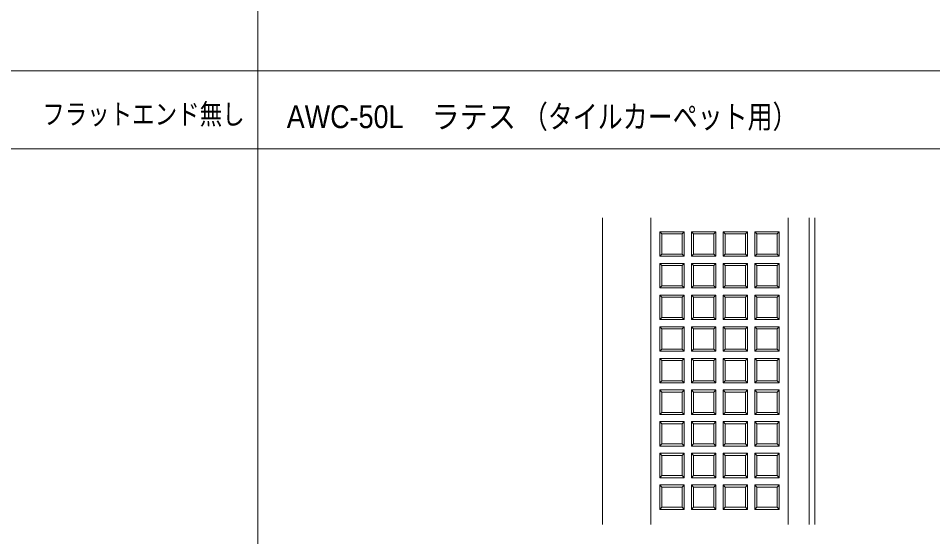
# Model space of a CAD drawing. Units: millimetres, scale not verified. Extents: x -400 to 400, y -277 to 277.
# Drawn here: x -18.7 to 198, y -18.5 to 104.4 of the extents above; entities that cross this region are included whole.
import ezdxf
from ezdxf.enums import TextEntityAlignment as Align

# ---------------------------------------------------------------- set-up
doc = ezdxf.new("R2010")
doc.units = ezdxf.units.MM
doc.header["$LTSCALE"] = 2
for name, color, linetype, lineweight in [('0-0_zumenwaku', 6, 'Continuous', 9), ('0-2_1', 3, 'Continuous', 9), ('0-3_2', 4, 'Continuous', 9)]:
    doc.layers.add(name, color=color, linetype=linetype, lineweight=lineweight)
doc.layers.add('0-1_moji', color=2, linetype='Continuous')
doc.styles.add('ＭＳ Ｐゴシック', font='')
doc.styles.get('ＭＳ Ｐゴシック').set_extended_font_data('MS PGothic')

msp = doc.modelspace()

# ---------------------------------------------------------------- linework, layer by layer
at = {"layer": '0-0_zumenwaku'}
for p, q in [((38.023, 277.012), (38.023, -276.988)), ((258.023, 92.012), (-399.977, 92.012)), ((-399.577, 73.488), (258.023, 73.488))]:
    msp.add_line(p, q, dxfattribs=at)
at = {"layer": '0-2_1'}
for p, q in [((119.724, 57.107), (119.724, -15.575)), ((168.724, -15.575), (168.724, 57.107)), ((170.084, 57.107), (170.084, -15.575))]:
    msp.add_line(p, q, dxfattribs=at)
at = {"layer": '0-3_2'}
for p, q in [((131.224, 57.107), (131.224, -15.575)), ((163.724, -15.575), (163.724, 57.107)), ((139.124, 53.819), (133.324, 53.819)), ((133.824, 53.319), (133.824, 48.519)), ((138.624, 48.519), (138.624, 53.319)), ((146.624, 53.819), (140.824, 53.819)), ((141.324, 53.319), (141.324, 48.519)), ((146.124, 48.519), (146.124, 53.319)), ((154.124, 53.819), (148.324, 53.819)), ((148.824, 53.319), (148.824, 48.519)), ((153.624, 48.519), (153.624, 53.319)), ((161.624, 53.819), (155.824, 53.819)), ((156.324, 53.319), (156.324, 48.519)), ((161.124, 48.519), (161.124, 53.319)), ((133.324, 48.019), (139.124, 48.019)), ((140.824, 48.019), (146.624, 48.019)), ((148.324, 48.019), (154.124, 48.019)), ((155.824, 48.019), (161.624, 48.019)), ((139.124, 46.319), (133.324, 46.319)), ((133.824, 45.819), (133.824, 41.019)), ((138.624, 41.019), (138.624, 45.819)), ((146.124, 45.819), (146.124, 41.019)), ((146.624, 40.519), (146.624, 46.319)), ((153.624, 45.819), (153.624, 41.019)), ((154.124, 40.519), (154.124, 46.319)), ((161.124, 45.819), (161.124, 41.019)), ((161.624, 40.519), (161.624, 46.319)), ((133.324, 40.519), (139.124, 40.519)), ((139.124, 38.819), (133.324, 38.819)), ((133.824, 38.319), (133.824, 33.519)), ((138.624, 33.519), (138.624, 38.319)), ((146.624, 38.819), (140.824, 38.819)), ((141.324, 38.319), (141.324, 33.519)), ((146.124, 33.519), (146.124, 38.319)), ((154.124, 38.819), (148.324, 38.819)), ((148.824, 38.319), (148.824, 33.519)), ((153.624, 33.519), (153.624, 38.319)), ((161.624, 38.819), (155.824, 38.819)), ((156.324, 38.319), (156.324, 33.519)), ((161.124, 33.519), (161.124, 38.319)), ((133.324, 33.019), (139.124, 33.019)), ((140.824, 33.019), (146.624, 33.019)), ((148.324, 33.019), (154.124, 33.019)), ((155.824, 33.019), (161.624, 33.019)), ((139.124, 31.319), (133.324, 31.319)), ((133.824, 30.819), (133.824, 26.019)), ((138.624, 26.019), (138.624, 30.819)), ((146.124, 30.819), (146.124, 26.019)), ((146.624, 25.519), (146.624, 31.319)), ((153.624, 30.819), (153.624, 26.019)), ((154.124, 25.519), (154.124, 31.319)), ((161.124, 30.819), (161.124, 26.019)), ((161.624, 25.519), (161.624, 31.319)), ((133.324, 25.519), (139.124, 25.519)), ((139.124, 23.819), (133.324, 23.819)), ((133.824, 23.319), (133.824, 18.519)), ((138.624, 18.519), (138.624, 23.319)), ((146.624, 23.819), (140.824, 23.819)), ((141.324, 23.319), (141.324, 18.519)), ((146.124, 18.519), (146.124, 23.319)), ((154.124, 23.819), (148.324, 23.819)), ((148.824, 23.319), (148.824, 18.519)), ((153.624, 18.519), (153.624, 23.319)), ((161.624, 23.819), (155.824, 23.819)), ((156.324, 23.319), (156.324, 18.519)), ((161.124, 18.519), (161.124, 23.319)), ((133.324, 18.019), (139.124, 18.019)), ((140.824, 18.019), (146.624, 18.019)), ((148.324, 18.019), (154.124, 18.019)), ((155.824, 18.019), (161.624, 18.019)), ((139.124, 16.319), (133.324, 16.319)), ((133.824, 15.819), (133.824, 11.019)), ((138.624, 11.019), (138.624, 15.819)), ((146.624, 16.319), (140.824, 16.319)), ((141.324, 15.819), (141.324, 11.019)), ((146.124, 11.019), (146.124, 15.819)), ((154.124, 16.319), (148.324, 16.319)), ((148.824, 15.819), (148.824, 11.019)), ((153.624, 11.019), (153.624, 15.819)), ((161.624, 16.319), (155.824, 16.319)), ((156.324, 15.819), (156.324, 11.019)), ((161.124, 11.019), (161.124, 15.819)), ((133.324, 10.519), (139.124, 10.519)), ((139.124, 8.819), (133.324, 8.819)), ((140.824, 10.519), (146.624, 10.519)), ((146.624, 3.019), (146.624, 8.819)), ((148.324, 10.519), (154.124, 10.519)), ((154.124, 3.019), (154.124, 8.819)), ((155.824, 10.519), (161.624, 10.519)), ((161.624, 3.019), (161.624, 8.819)), ((133.824, 8.319), (133.824, 3.519)), ((138.624, 3.519), (138.624, 8.319)), ((146.124, 8.319), (146.124, 3.519)), ((153.624, 8.319), (153.624, 3.519)), ((161.124, 8.319), (161.124, 3.519)), ((133.324, 3.019), (139.124, 3.019)), ((139.124, 1.319), (133.324, 1.319)), ((133.824, 0.819), (133.824, -3.981)), ((138.624, -3.981), (138.624, 0.819)), ((146.624, 1.319), (140.824, 1.319)), ((141.324, 0.819), (141.324, -3.981)), ((146.124, -3.981), (146.124, 0.819)), ((154.124, 1.319), (148.324, 1.319)), ((148.824, 0.819), (148.824, -3.981)), ((153.624, -3.981), (153.624, 0.819)), ((161.624, 1.319), (155.824, 1.319)), ((156.324, 0.819), (156.324, -3.981)), ((161.124, -3.981), (161.124, 0.819)), ((133.324, -4.481), (139.124, -4.481)), ((139.124, -6.181), (133.324, -6.181)), ((140.824, -4.481), (146.624, -4.481)), ((146.624, -6.181), (140.824, -6.181)), ((148.324, -4.481), (154.124, -4.481)), ((154.124, -6.181), (148.324, -6.181)), ((155.824, -4.481), (161.624, -4.481)), ((161.624, -6.181), (155.824, -6.181)), ((133.824, -6.681), (133.824, -11.481)), ((138.624, -11.481), (138.624, -6.681)), ((141.324, -6.681), (141.324, -11.481)), ((146.124, -11.481), (146.124, -6.681)), ((148.824, -6.681), (148.824, -11.481)), ((153.624, -11.481), (153.624, -6.681)), ((156.324, -6.681), (156.324, -11.481)), ((161.124, -11.481), (161.124, -6.681)), ((133.324, -11.981), (139.124, -11.981)), ((140.824, -11.981), (146.624, -11.981)), ((148.324, -11.981), (154.124, -11.981)), ((155.824, -11.981), (161.624, -11.981))]:
    msp.add_line(p, q, dxfattribs=at)
for points in [[(139.124, 53.819), (138.624, 53.319), (133.824, 53.319), (133.324, 53.819), (133.324, 48.019), (133.824, 48.519), (138.624, 48.519), (139.124, 48.019)], [(146.624, 53.819), (146.124, 53.319), (141.324, 53.319), (140.824, 53.819), (140.824, 48.019), (141.324, 48.519), (146.124, 48.519), (146.624, 48.019)], [(154.124, 53.819), (153.624, 53.319), (148.824, 53.319), (148.324, 53.819), (148.324, 48.019), (148.824, 48.519), (153.624, 48.519), (154.124, 48.019)], [(161.624, 53.819), (161.124, 53.319), (156.324, 53.319), (155.824, 53.819), (155.824, 48.019), (156.324, 48.519), (161.124, 48.519), (161.624, 48.019)], [(139.124, 46.319), (138.624, 45.819), (133.824, 45.819), (133.324, 46.319), (133.324, 40.519), (133.824, 41.019), (138.624, 41.019), (139.124, 40.519)], [(139.124, 38.819), (138.624, 38.319), (133.824, 38.319), (133.324, 38.819), (133.324, 33.019), (133.824, 33.519), (138.624, 33.519), (139.124, 33.019)], [(146.624, 38.819), (146.124, 38.319), (141.324, 38.319), (140.824, 38.819), (140.824, 33.019), (141.324, 33.519), (146.124, 33.519), (146.624, 33.019)], [(154.124, 38.819), (153.624, 38.319), (148.824, 38.319), (148.324, 38.819), (148.324, 33.019), (148.824, 33.519), (153.624, 33.519), (154.124, 33.019)], [(161.624, 38.819), (161.124, 38.319), (156.324, 38.319), (155.824, 38.819), (155.824, 33.019), (156.324, 33.519), (161.124, 33.519), (161.624, 33.019)], [(139.124, 31.319), (138.624, 30.819), (133.824, 30.819), (133.324, 31.319), (133.324, 25.519), (133.824, 26.019), (138.624, 26.019), (139.124, 25.519)], [(139.124, 23.819), (138.624, 23.319), (133.824, 23.319), (133.324, 23.819), (133.324, 18.019), (133.824, 18.519), (138.624, 18.519), (139.124, 18.019)], [(146.624, 23.819), (146.124, 23.319), (141.324, 23.319), (140.824, 23.819), (140.824, 18.019), (141.324, 18.519), (146.124, 18.519), (146.624, 18.019)], [(154.124, 23.819), (153.624, 23.319), (148.824, 23.319), (148.324, 23.819), (148.324, 18.019), (148.824, 18.519), (153.624, 18.519), (154.124, 18.019)], [(161.624, 23.819), (161.124, 23.319), (156.324, 23.319), (155.824, 23.819), (155.824, 18.019), (156.324, 18.519), (161.124, 18.519), (161.624, 18.019)], [(133.324, 10.519), (133.824, 11.019), (138.624, 11.019), (139.124, 10.519), (139.124, 16.319), (138.624, 15.819), (133.824, 15.819), (133.324, 16.319)], [(140.824, 10.519), (141.324, 11.019), (146.124, 11.019), (146.624, 10.519), (146.624, 16.319), (146.124, 15.819), (141.324, 15.819), (140.824, 16.319)], [(148.324, 10.519), (148.824, 11.019), (153.624, 11.019), (154.124, 10.519), (154.124, 16.319), (153.624, 15.819), (148.824, 15.819), (148.324, 16.319)], [(155.824, 10.519), (156.324, 11.019), (161.124, 11.019), (161.624, 10.519), (161.624, 16.319), (161.124, 15.819), (156.324, 15.819), (155.824, 16.319)], [(139.124, 8.819), (138.624, 8.319), (133.824, 8.319), (133.324, 8.819), (133.324, 3.019), (133.824, 3.519), (138.624, 3.519), (139.124, 3.019)], [(139.124, 1.319), (138.624, 0.819), (133.824, 0.819), (133.324, 1.319), (133.324, -4.481), (133.824, -3.981), (138.624, -3.981), (139.124, -4.481)], [(146.624, 1.319), (146.124, 0.819), (141.324, 0.819), (140.824, 1.319), (140.824, -4.481), (141.324, -3.981), (146.124, -3.981), (146.624, -4.481)], [(154.124, 1.319), (153.624, 0.819), (148.824, 0.819), (148.324, 1.319), (148.324, -4.481), (148.824, -3.981), (153.624, -3.981), (154.124, -4.481)], [(161.624, 1.319), (161.124, 0.819), (156.324, 0.819), (155.824, 1.319), (155.824, -4.481), (156.324, -3.981), (161.124, -3.981), (161.624, -4.481)], [(133.324, -11.981), (133.824, -11.481), (138.624, -11.481), (139.124, -11.981), (139.124, -6.181), (138.624, -6.681), (133.824, -6.681), (133.324, -6.181)], [(140.824, -11.981), (141.324, -11.481), (146.124, -11.481), (146.624, -11.981), (146.624, -6.181), (146.124, -6.681), (141.324, -6.681), (140.824, -6.181)], [(148.324, -11.981), (148.824, -11.481), (153.624, -11.481), (154.124, -11.981), (154.124, -6.181), (153.624, -6.681), (148.824, -6.681), (148.324, -6.181)], [(155.824, -11.981), (156.324, -11.481), (161.124, -11.481), (161.624, -11.981), (161.624, -6.181), (161.124, -6.681), (156.324, -6.681), (155.824, -6.181)]]:
    msp.add_lwpolyline(points, close=True, dxfattribs=at)
for points in [[(140.824, 46.319), (141.324, 45.819), (141.324, 41.019), (140.824, 40.519), (146.624, 40.519), (146.124, 41.019), (141.324, 41.019)], [(140.824, 40.519), (140.824, 46.319), (146.624, 46.319), (146.124, 45.819), (141.324, 45.819)], [(148.324, 46.319), (148.824, 45.819), (148.824, 41.019), (148.324, 40.519), (154.124, 40.519), (153.624, 41.019), (148.824, 41.019)], [(148.324, 40.519), (148.324, 46.319), (154.124, 46.319), (153.624, 45.819), (148.824, 45.819)], [(155.824, 46.319), (156.324, 45.819), (156.324, 41.019), (155.824, 40.519), (161.624, 40.519), (161.124, 41.019), (156.324, 41.019)], [(155.824, 40.519), (155.824, 46.319), (161.624, 46.319), (161.124, 45.819), (156.324, 45.819)], [(140.824, 31.319), (141.324, 30.819), (141.324, 26.019), (140.824, 25.519), (146.624, 25.519), (146.124, 26.019), (141.324, 26.019)], [(140.824, 25.519), (140.824, 31.319), (146.624, 31.319), (146.124, 30.819), (141.324, 30.819)], [(148.324, 31.319), (148.824, 30.819), (148.824, 26.019), (148.324, 25.519), (154.124, 25.519), (153.624, 26.019), (148.824, 26.019)], [(148.324, 25.519), (148.324, 31.319), (154.124, 31.319), (153.624, 30.819), (148.824, 30.819)], [(155.824, 31.319), (156.324, 30.819), (156.324, 26.019), (155.824, 25.519), (161.624, 25.519), (161.124, 26.019), (156.324, 26.019)], [(155.824, 25.519), (155.824, 31.319), (161.624, 31.319), (161.124, 30.819), (156.324, 30.819)], [(140.824, 8.819), (141.324, 8.319), (141.324, 3.519), (140.824, 3.019), (146.624, 3.019), (146.124, 3.519), (141.324, 3.519)], [(140.824, 3.019), (140.824, 8.819), (146.624, 8.819), (146.124, 8.319), (141.324, 8.319)], [(148.324, 8.819), (148.824, 8.319), (148.824, 3.519), (148.324, 3.019), (154.124, 3.019), (153.624, 3.519), (148.824, 3.519)], [(148.324, 3.019), (148.324, 8.819), (154.124, 8.819), (153.624, 8.319), (148.824, 8.319)], [(155.824, 8.819), (156.324, 8.319), (156.324, 3.519), (155.824, 3.019), (161.624, 3.019), (161.124, 3.519), (156.324, 3.519)], [(155.824, 3.019), (155.824, 8.819), (161.624, 8.819), (161.124, 8.319), (156.324, 8.319)]]:
    msp.add_lwpolyline(points, dxfattribs=at)

# ---------------------------------------------------------------- texts
at = {"layer": '0-1_moji', "style": 'ＭＳ Ｐゴシック'}
for s, height, width, p in [('フラットエンド無し', 4.883, 0.8, (-13.036, 77.812)), ('（タイルカーペット用）', 5.425, 0.8, (100.858, 76.773)), ('AWC-50L\u3000ラテス', 5.423, 0.9, (44.916, 76.773))]:
    msp.add_text(s, height=height, dxfattribs=dict(at, width=width)).set_placement(p, align=Align.BOTTOM_LEFT)

doc.saveas('drawing.dxf')
